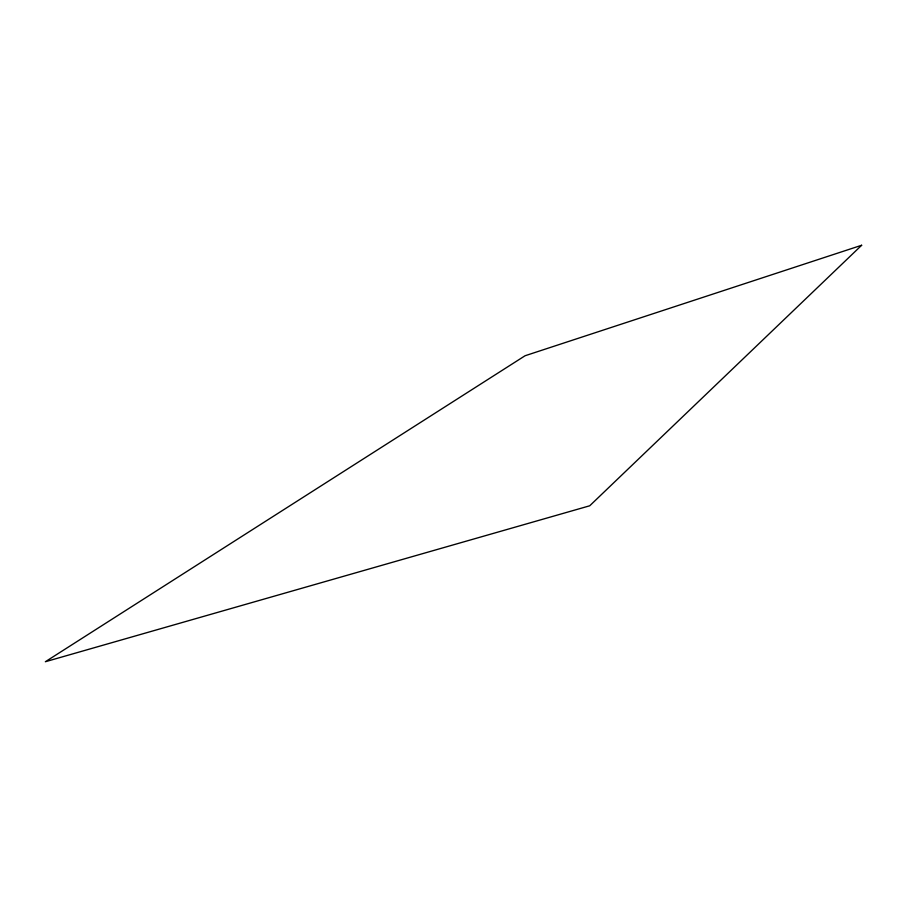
<?xml version="1.0" encoding="UTF-8"?>
<svg xmlns="http://www.w3.org/2000/svg" width="907" height="907" viewBox="0 0 907 907"><rect width="100%" height="100%" fill="white"/><g stroke="black" fill="none" stroke-linecap="round" stroke-linejoin="round"><path stroke-width="1.36" d="M861.65 245.264L589.72 505.789L45.35 661.736L525.074 355.748L861.65 245.264"/></g></svg>
